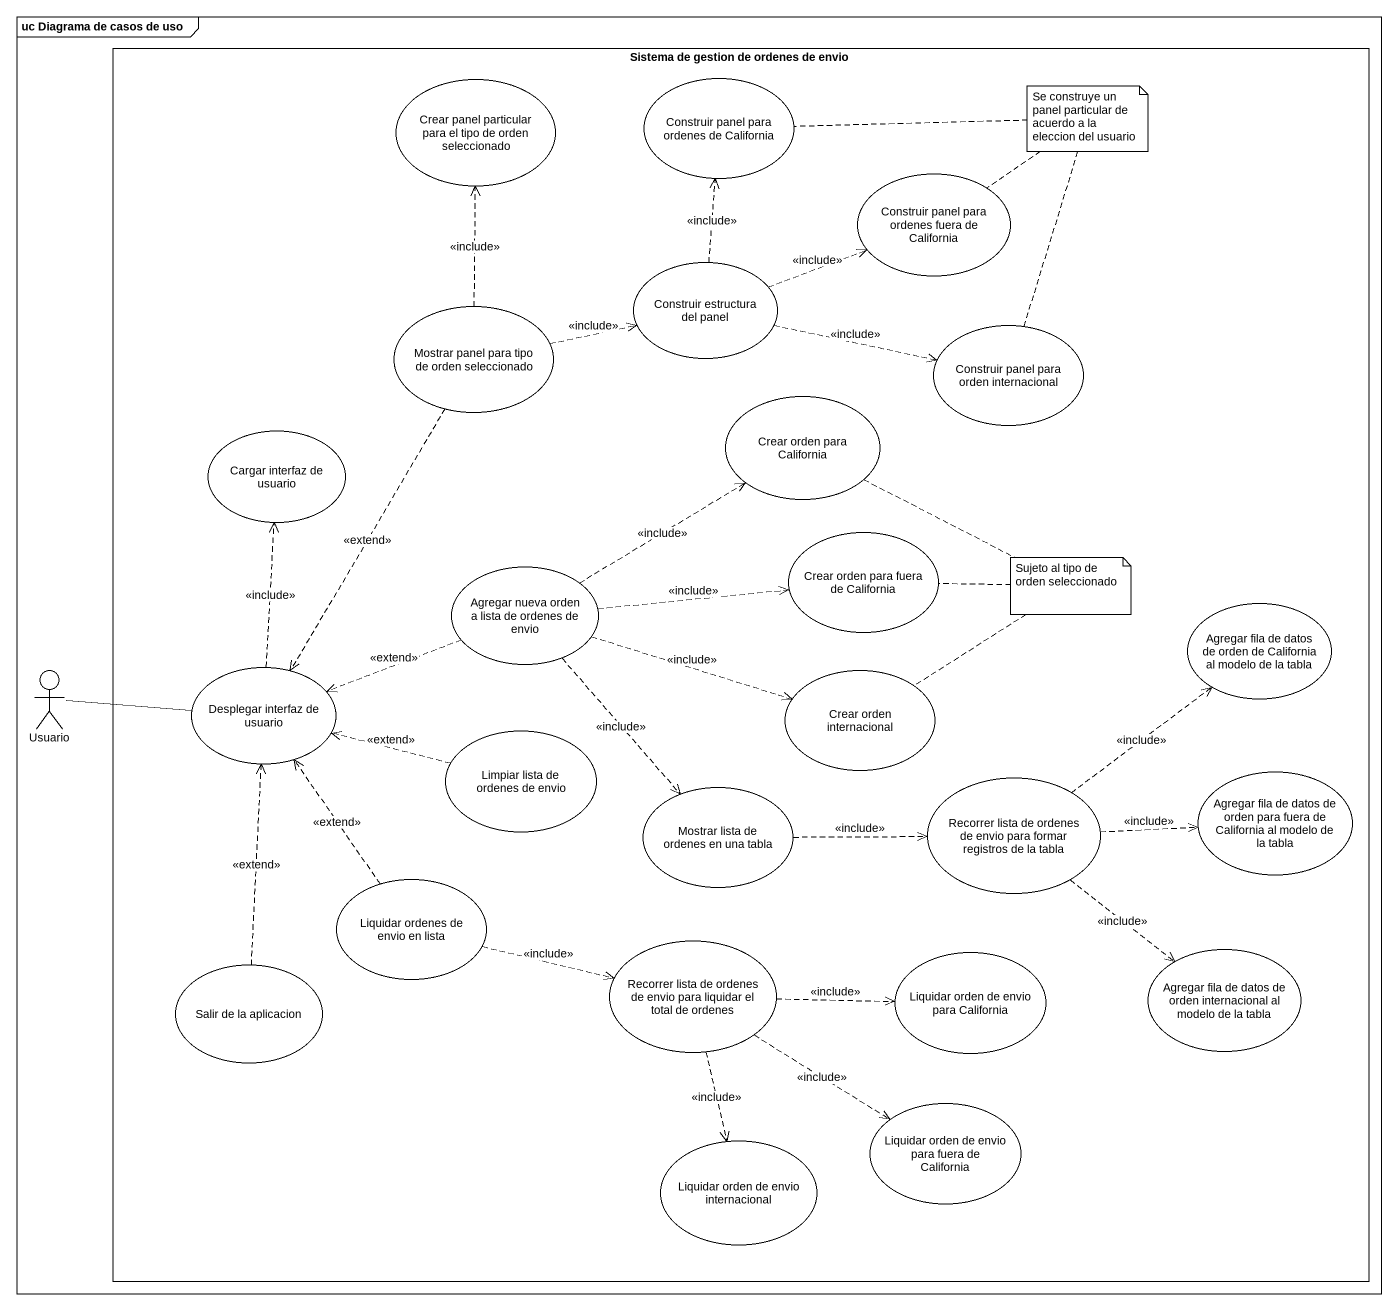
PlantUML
@startuml
mainframe uc Diagrama de casos de uso
rectangle "Sistema de gestion de ordenes de envio" as Sistema_de_gestion_de {
  usecase "Crear panel particular para el tipo de orden seleccionado" as Crear_panel_particular_para
  usecase "Construir panel para ordenes de California" as Construir_panel_para
  usecase "Construir panel para ordenes fuera de California" as Construir_panel_para_2
  usecase "Construir estructura del panel" as Construir_estructura_del
  usecase "Mostrar panel para tipo de orden seleccionado" as Mostrar_panel_para_tipo_de
  usecase "Construir panel para orden internacional" as Construir_panel_para_orden
  usecase "Cargar interfaz de usuario" as Cargar_interfaz_de_usuario
  usecase "Crear orden para California" as Crear_orden_para_California
  usecase "Agregar nueva orden a lista de ordenes de envio" as Agregar_nueva_orden_a_lista
  usecase "Crear orden para fuera de California" as Crear_orden_para_fuera_de
  usecase "Agregar fila de datos de orden de California al modelo de la tabla" as Agregar_fila_de_datos_de
  usecase "Desplegar interfaz de usuario" as Desplegar_interfaz_de
  usecase "Crear orden internacional" as Crear_orden_internacional
  usecase "Limpiar lista de ordenes de envio" as Limpiar_lista_de_ordenes_de
  usecase "Mostrar lista de ordenes en una tabla" as Mostrar_lista_de_ordenes_en
  usecase "Recorrer lista de ordenes de envio para formar registros de la tabla" as Recorrer_lista_de_ordenes
  usecase "Agregar fila de datos de orden para fuera de California al modelo de la tabla" as Agregar_fila_de_datos_de_2
  usecase "Liquidar ordenes de envio en lista" as Liquidar_ordenes_de_envio
  usecase "Recorrer lista de ordenes de envio para liquidar el total de ordenes" as Recorrer_lista_de_ordenes_2
  usecase "Agregar fila de datos de orden internacional al modelo de la tabla" as Agregar_fila_de_datos_de_3
  usecase "Salir de la aplicacion" as Salir_de_la_aplicacion
  usecase "Liquidar orden de envio para California" as Liquidar_orden_de_envio
  usecase "Liquidar orden de envio para fuera de California" as Liquidar_orden_de_envio_2
  usecase "Liquidar orden de envio internacional" as Liquidar_orden_de_envio_3
}
actor Usuario
Construir_estructura_del .up.> Construir_panel_para : <<include>>
Construir_estructura_del .right.> Construir_panel_para_2 : <<include>>
Construir_estructura_del .right.> Construir_panel_para_orden : <<include>>
Mostrar_panel_para_tipo_de .up.> Crear_panel_particular_para : <<include>>
Mostrar_panel_para_tipo_de .right.> Construir_estructura_del : <<include>>
Mostrar_panel_para_tipo_de ..> Desplegar_interfaz_de : <<extend>>
Agregar_nueva_orden_a_lista .up.> Crear_orden_para_California : <<include>>
Agregar_nueva_orden_a_lista .right.> Crear_orden_para_fuera_de : <<include>>
Agregar_nueva_orden_a_lista .left.> Desplegar_interfaz_de : <<extend>>
Agregar_nueva_orden_a_lista .right.> Crear_orden_internacional : <<include>>
Agregar_nueva_orden_a_lista ..> Mostrar_lista_de_ordenes_en : <<include>>
Desplegar_interfaz_de .up.> Cargar_interfaz_de_usuario : <<include>>
Usuario -right- Desplegar_interfaz_de
Limpiar_lista_de_ordenes_de .left.> Desplegar_interfaz_de : <<extend>>
Mostrar_lista_de_ordenes_en .right.> Recorrer_lista_de_ordenes : <<include>>
Recorrer_lista_de_ordenes .up.> Agregar_fila_de_datos_de : <<include>>
Recorrer_lista_de_ordenes .right.> Agregar_fila_de_datos_de_2 : <<include>>
Recorrer_lista_de_ordenes ..> Agregar_fila_de_datos_de_3 : <<include>>
Liquidar_ordenes_de_envio .up.> Desplegar_interfaz_de : <<extend>>
Liquidar_ordenes_de_envio .right.> Recorrer_lista_de_ordenes_2 : <<include>>
Recorrer_lista_de_ordenes_2 .right.> Liquidar_orden_de_envio : <<include>>
Recorrer_lista_de_ordenes_2 ..> Liquidar_orden_de_envio_2 : <<include>>
Recorrer_lista_de_ordenes_2 ..> Liquidar_orden_de_envio_3 : <<include>>
Salir_de_la_aplicacion .up.> Desplegar_interfaz_de : <<extend>>
note as N1
  Se construye un panel particular de acuerdo a la eleccion del usuario
end note
N1 .. Construir_panel_para_orden
N1 .. Construir_panel_para_2
N1 .. Construir_panel_para
note as N2
  Sujeto al tipo de orden seleccionado
end note
N2 .. Crear_orden_para_California
N2 .. Crear_orden_para_fuera_de
N2 .. Crear_orden_internacional
@enduml
